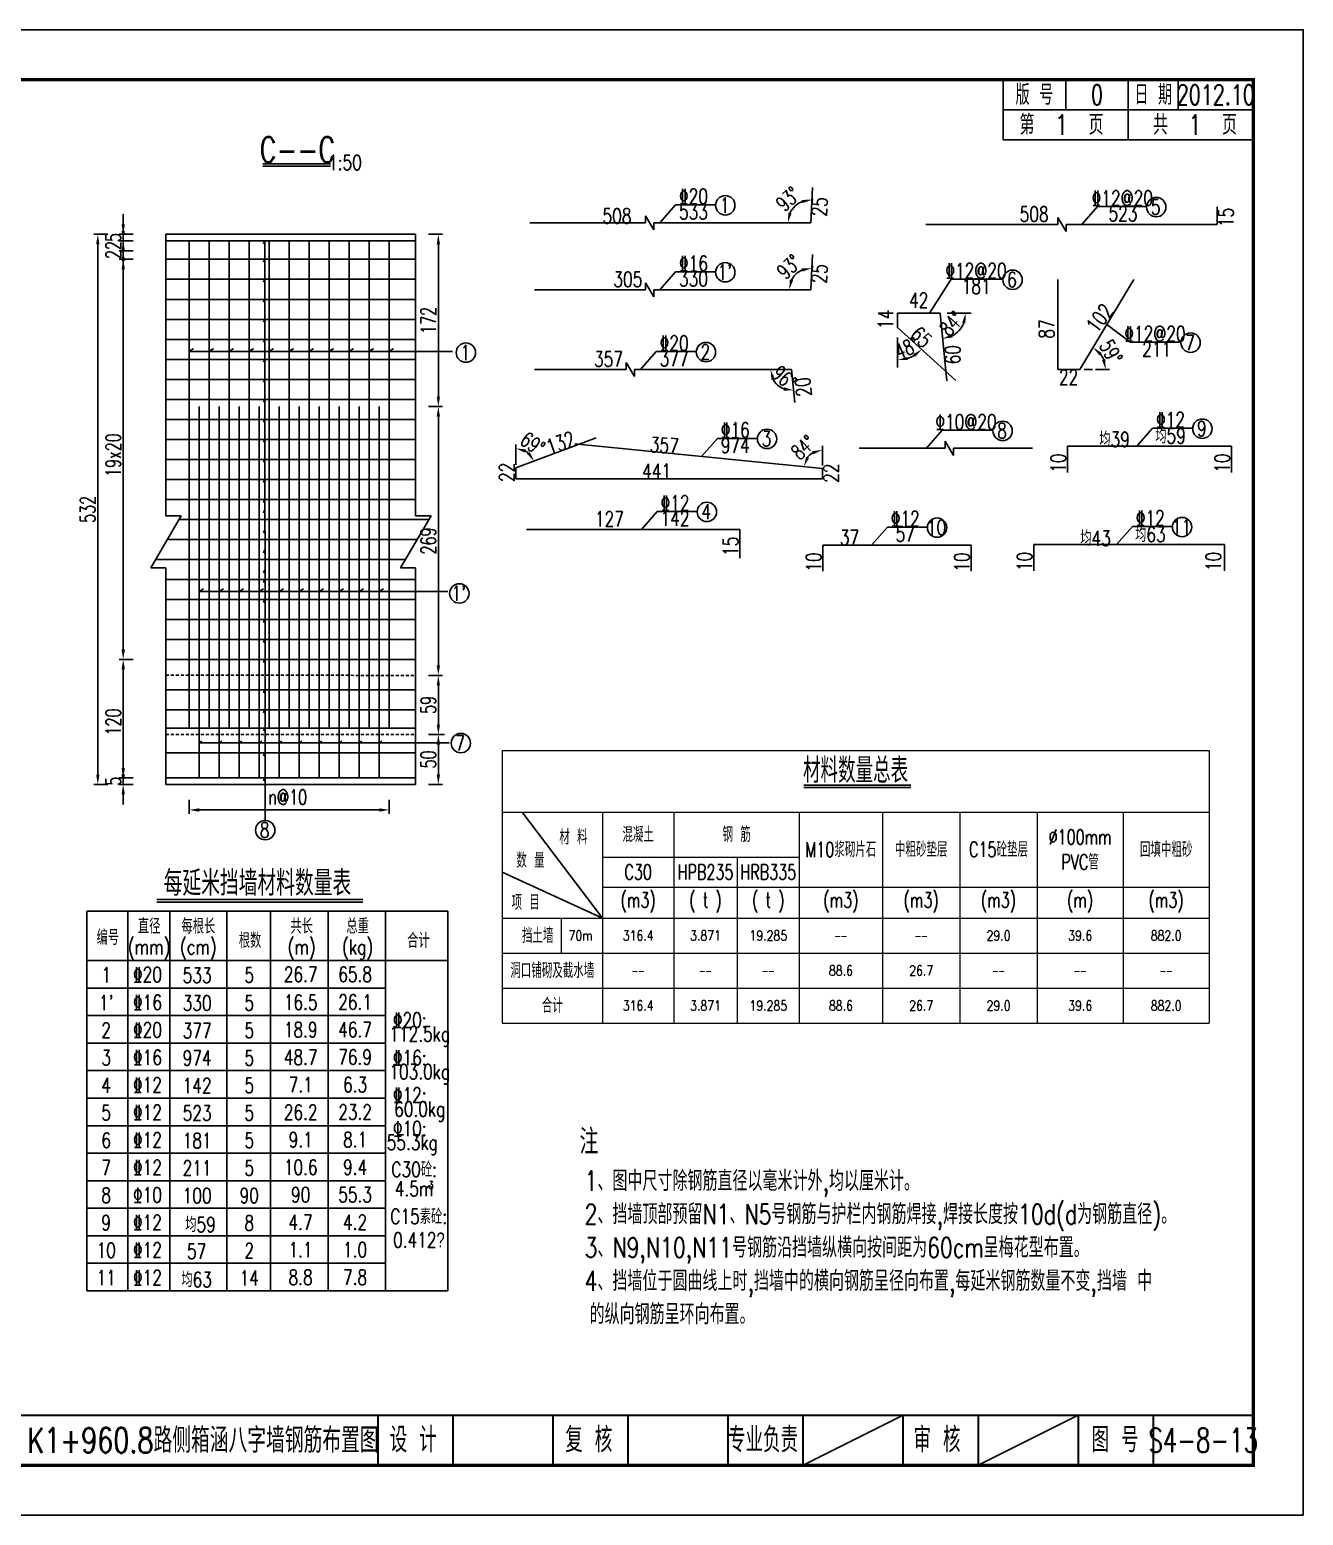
# Model space of a CAD drawing. Header units: millimetres. Extents: x -475 to 1205, y -1212 to 867.
# Drawn here: x 530.2 to 784.8, y -618.1 to -321.1 of the extents above; entities that cross this region are included whole.
import ezdxf
from ezdxf.enums import TextEntityAlignment as Align

# ---------------------------------------------------------------- set-up
doc = ezdxf.new("R2010")
doc.units = ezdxf.units.MM
doc.header["$LTSCALE"] = 0.25
doc.header["$PDMODE"] = 32
doc.header["$PDSIZE"] = 0.5
doc.linetypes.add('DASHED', pattern=[4, 2.5, -1.5])
for name, color, linetype in [('0_yellow', 2, 'Continuous'), ('lk', 7, 'Continuous'), ('图框', 7, 'Continuous'), ('文字', 7, 'Continuous'), ('标注', 4, 'Continuous'), ('次轮廓线', 7, 'Continuous'), ('结构', 7, 'Continuous'), ('表格', 7, 'Continuous'), ('钢筋', 6, 'Continuous')]:
    doc.layers.add(name, color=color, linetype=linetype)
doc.styles.get("Standard").update_dxf_attribs({"font": 'simplex1.shx', "width": 0.7, "bigfont": 'hztxt.shx'})
doc.styles.add('text', font='romans__.shx', dxfattribs={"width": 0.8, "bigfont": 'hztxt.shx'})
doc.styles.add('XGhz', font='simplex1.shx', dxfattribs={"width": 0.8, "bigfont": 'hztxt.shx'})
doc.styles.add('数字', font='simplex1.shx', dxfattribs={"width": 0.8, "bigfont": 'hztxt.shx'})
doc.styles.add('汉字', font='simplex1.shx', dxfattribs={"width": 0.8, "bigfont": 'hztxt.shx'})
doc.styles.add('钢筋', font='simplex1.shx', dxfattribs={"width": 0.8, "height": 2.2, "bigfont": 'hztxt.shx'})
doc.dimstyles.new('STANDARD-50', dxfattribs={"dimscale": 0, "dimtxt": 3, "dimasz": 2, "dimexe": 0.8, "dimexo": 1, "dimgap": 0.5, "dimtad": 1, "dimdec": 0, "dimlfac": 5, "dimzin": 9, "dimdsep": 46, "dimtxsty": 'Standard', "dimcen": 0.5, "dimclrd": 256, "dimclre": 256, "dimclrt": 7, "dimadec": 0, "dimazin": 2, "dimtfac": 1, "dimtdec": 0, "dimtix": 1, "dimtmove": 2, "dimatfit": 3, "dimfxl": 0, "dimtolj": 1, "dimtzin": 0, "dimlwd": -1, "dimlwe": -1, "dimarcsym": 0})

# ---------------------------------------------------------------- blocks, each defined once
blk = doc.blocks.new('*D544')
at = {"layer": 'Defpoints', "color": 0}
for p in [(562.08, -473.23), (602.08, -473.23), (602.08, -477.07)]:
    blk.add_point(p, dxfattribs=at)
at = {"layer": '文字'}
for p, q in [((562.08, -475.07), (562.08, -477.87)), ((602.08, -475.07), (602.08, -477.87)), ((564.08, -477.07), (600.08, -477.07))]:
    blk.add_line(p, q, dxfattribs=at)
for points in [[(564.08, -476.74), (564.08, -477.41), (562.08, -477.07)], [(600.08, -476.74), (600.08, -477.41), (602.08, -477.07)]]:
    blk.add_solid(points, dxfattribs=at)
at = {"layer": '文字', "color": 7, "insert": (581.79, -474.51), "char_height": 3, "attachment_point": 5}
blk.add_mtext('\\A1;n@10', dxfattribs=at)
blk = doc.blocks.new('*D545')
at = {"layer": 'Defpoints', "color": 0}
for p in [(543.81, -361.99), (550.13, -361.99), (550.13, -471.99)]:
    blk.add_point(p, dxfattribs=at)
at = {"layer": '标注'}
for p, q in [((545.81, -361.99), (543.01, -361.99)), ((543.81, -469.99), (543.81, -363.99)), ((545.81, -471.99), (543.01, -471.99))]:
    blk.add_line(p, q, dxfattribs=at)
for points in [[(543.48, -363.99), (544.14, -363.99), (543.81, -361.99)], [(543.48, -469.99), (544.14, -469.99), (543.81, -471.99)]]:
    blk.add_solid(points, dxfattribs=at)
at = {"layer": '标注', "color": 7, "insert": (541.81, -416.99), "char_height": 3, "attachment_point": 5, "rotation": 90}
blk.add_mtext('\\A1;532', dxfattribs=at)
blk = doc.blocks.new('*D551')
at = {"layer": 'Defpoints', "color": 0}
for p in [(750.96, -371.02), (735.73, -389.02), (740.16, -389.02), (740.16, -389.02), (745.01, -387.28)]:
    blk.add_point(p, dxfattribs=at)
at = {"layer": '文字'}
blk.add_line((743.32, -389.02), (746.12, -389.02), dxfattribs=at)
blk.add_arc((740.16, -389.02), 5.15, 22.3847, 36.6516, dxfattribs=at)
for points in [[(744.07, -386.19), (744.52, -385.7), (742.81, -384.6)], [(745.25, -386.99), (744.6, -387.12), (745.32, -389.02)]]:
    blk.add_solid(points, dxfattribs=at)
at = {"layer": '文字', "color": 7, "insert": (746.39, -385.49), "char_height": 3, "attachment_point": 5, "rotation": 299.5181}
blk.add_mtext('\\A1;59°', dxfattribs=at)
blk = doc.blocks.new('*D552')
at = {"layer": 'Defpoints', "color": 0}
for p in [(686.72, -366.04), (684.33, -369.26), (631.13, -373.07), (676.01, -373.07), (686.37, -373.07)]:
    blk.add_point(p, dxfattribs=at)
at = {"layer": '文字'}
blk.add_line((680.05, -373.07), (682.85, -373.07), dxfattribs=at)
blk.add_arc((686.37, -373.07), 4.32, 113.8742, 153.2599, dxfattribs=at)
for points in [[(682.83, -371.21), (682.18, -371.05), (682.05, -373.07)], [(684.56, -368.79), (684.68, -369.45), (686.59, -368.75)]]:
    blk.add_solid(points, dxfattribs=at)
at = {"layer": '文字', "color": 7, "insert": (682.01, -368.49), "char_height": 3, "attachment_point": 5, "rotation": 43.567}
blk.add_mtext('\\A1;93°', dxfattribs=at)
blk = doc.blocks.new('*D553')
at = {"layer": 'Defpoints', "color": 0}
for p in [(686.72, -352.66), (684.2, -355.63), (630.17, -359.69), (676.76, -359.69), (686.37, -359.69)]:
    blk.add_point(p, dxfattribs=at)
at = {"layer": '文字'}
blk.add_line((679.77, -359.69), (682.57, -359.69), dxfattribs=at)
blk.add_arc((686.37, -359.69), 4.6, 112.2579, 154.8762, dxfattribs=at)
for points in [[(684.57, -355.1), (684.68, -355.76), (686.6, -355.09)], [(682.53, -357.81), (681.88, -357.66), (681.77, -359.69)]]:
    blk.add_solid(points, dxfattribs=at)
at = {"layer": '文字', "color": 7, "insert": (681.82, -354.91), "char_height": 3, "attachment_point": 5, "rotation": 43.567}
blk.add_mtext('\\A1;93°', dxfattribs=at)
blk = doc.blocks.new('*D554')
at = {"layer": 'Defpoints', "color": 0}
for p in [(639.18, -403.85), (686.94, -405.54), (688.68, -408.8), (688.68, -408.8), (688.68, -410.85)]:
    blk.add_point(p, dxfattribs=at)
at = {"layer": '文字'}
blk.add_line((688.68, -407.1), (688.68, -404.3), dxfattribs=at)
blk.add_arc((688.68, -408.8), 3.69, 121.4088, 142.8806, dxfattribs=at)
for points in [[(686.04, -406.69), (685.42, -406.45), (685, -408.43)], [(686.66, -405.33), (686.84, -405.97), (688.68, -405.1)]]:
    blk.add_solid(points, dxfattribs=at)
at = {"layer": '文字', "color": 7, "insert": (684.86, -404.58), "char_height": 3, "attachment_point": 5, "rotation": 42.1447}
blk.add_mtext('\\A1;84°', dxfattribs=at)
blk = doc.blocks.new('*D555')
at = {"layer": 'Defpoints', "color": 0}
for p in [(624.07, -389.03), (682.5, -389.03), (688.73, -389.03), (678.97, -391.24), (683.2, -395.64)]:
    blk.add_point(p, dxfattribs=at)
at = {"layer": '文字'}
blk.add_arc((682.5, -389.03), 4.17, 207.753, 248.247, dxfattribs=at)
for points in [[(678.49, -391.06), (679.14, -390.9), (678.33, -389.03)], [(681, -392.58), (680.91, -393.24), (682.94, -393.18)]]:
    blk.add_solid(points, dxfattribs=at)
at = {"layer": '文字', "color": 7, "insert": (681.05, -390.65), "char_height": 3, "attachment_point": 5, "rotation": 318}
blk.add_mtext('\\A1;96°', dxfattribs=at)
blk = doc.blocks.new('*D556')
at = {"layer": 'Defpoints', "color": 0}
for p in [(643.42, -402.69), (630.21, -406), (627.4, -408.69), (627.4, -408.69), (627.4, -410.85)]:
    blk.add_point(p, dxfattribs=at)
at = {"layer": '文字'}
blk.add_line((627.4, -406.8), (627.4, -404), dxfattribs=at)
blk.add_arc((627.4, -408.69), 3.89, 50.3034, 60.2428, dxfattribs=at)
for points in [[(629.24, -405.63), (629.41, -404.99), (627.4, -404.8)], [(630.15, -405.5), (629.61, -405.89), (631.04, -407.33)]]:
    blk.add_solid(points, dxfattribs=at)
at = {"layer": '文字', "color": 7, "insert": (630.75, -403.85), "char_height": 3, "attachment_point": 5, "rotation": 325.2731}
blk.add_mtext('\\A1;69°', dxfattribs=at)
blk = doc.blocks.new('*D501')
at = {"layer": 'Defpoints', "color": 0}
for p in [(557.4, -365.3), (548.89, -446.99), (556.93, -446.99)]:
    blk.add_point(p, dxfattribs=at)
at = {"layer": '标注'}
for p, q in [((550.89, -365.3), (548.09, -365.3)), ((548.89, -367.3), (548.89, -444.99)), ((550.89, -446.99), (548.09, -446.99))]:
    blk.add_line(p, q, dxfattribs=at)
for points in [[(548.56, -367.3), (549.23, -367.3), (548.89, -365.3)], [(548.56, -444.99), (549.23, -444.99), (548.89, -446.99)]]:
    blk.add_solid(points, dxfattribs=at)
at = {"layer": '标注', "color": 7, "insert": (546.89, -406.14), "char_height": 3, "attachment_point": 5, "rotation": 90}
blk.add_mtext('\\A1;19x20', dxfattribs=at)
blk = doc.blocks.new('*D502')
at = {"layer": 'Defpoints', "color": 0}
for p in [(548.89, -446.99), (552.77, -446.99), (557.77, -471.98)]:
    blk.add_point(p, dxfattribs=at)
at = {"layer": '标注'}
for p, q in [((550.89, -446.99), (548.09, -446.99)), ((548.89, -469.98), (548.89, -448.99)), ((550.89, -471.98), (548.09, -471.98))]:
    blk.add_line(p, q, dxfattribs=at)
for points in [[(548.56, -448.99), (549.23, -448.99), (548.89, -446.99)], [(548.56, -469.98), (549.23, -469.98), (548.89, -471.98)]]:
    blk.add_solid(points, dxfattribs=at)
at = {"layer": '标注', "color": 7, "insert": (546.89, -459.49), "char_height": 3, "attachment_point": 5, "rotation": 90}
blk.add_mtext('\\A1;120', dxfattribs=at)
blk = doc.blocks.new('*D503')
at = {"layer": 'Defpoints', "color": 0}
for p in [(548.89, -470.68), (557.77, -470.68), (557.77, -471.98)]:
    blk.add_point(p, dxfattribs=at)
at = {"layer": '标注'}
for p, q in [((548.89, -468.68), (548.89, -466.68)), ((550.89, -470.68), (548.09, -470.68)), ((550.89, -471.98), (548.09, -471.98)), ((548.89, -471.98), (548.89, -470.68)), ((548.89, -473.98), (548.89, -475.98))]:
    blk.add_line(p, q, dxfattribs=at)
for points in [[(548.56, -468.68), (549.23, -468.68), (548.89, -470.68)], [(548.56, -473.98), (549.23, -473.98), (548.89, -471.98)]]:
    blk.add_solid(points, dxfattribs=at)
at = {"layer": '标注', "color": 7, "insert": (546.89, -471.33), "char_height": 3, "attachment_point": 5, "rotation": 90}
blk.add_mtext('\\A1;5', dxfattribs=at)
blk = doc.blocks.new('*D547')
at = {"layer": 'Defpoints', "color": 0}
for p in [(712.2, -377.76), (713.64, -377.76), (718.4, -377.76), (715.06, -382.03), (713.55, -391.27)]:
    blk.add_point(p, dxfattribs=at)
at = {"layer": '文字'}
blk.add_arc((712.2, -377.76), 5.14, 298.1495, 337.5611, dxfattribs=at)
for points in [[(716.63, -379.65), (717.28, -379.78), (717.34, -377.76)], [(714.72, -382.61), (714.53, -381.97), (712.71, -382.87)]]:
    blk.add_solid(points, dxfattribs=at)
at = {"layer": '文字', "color": 7, "insert": (714.53, -379.86), "char_height": 3, "attachment_point": 5, "rotation": 47.8553}
blk.add_mtext('\\A1;84°', dxfattribs=at)
blk = doc.blocks.new('*D548')
at = {"layer": 'Defpoints', "color": 0}
for p in [(703.73, -380.6), (703.73, -382.59), (703.73, -388.61), (705.52, -386.88), (715.37, -391.2)]:
    blk.add_point(p, dxfattribs=at)
at = {"layer": '文字'}
blk.add_arc((703.73, -380.6), 6.53, 287.6236, 300.0528, dxfattribs=at)
for points in [[(706.79, -385.99), (707.21, -386.51), (708.56, -385)], [(705.76, -387.15), (705.66, -386.49), (703.73, -387.13)]]:
    blk.add_solid(points, dxfattribs=at)
at = {"layer": '文字', "color": 7, "insert": (705.56, -384.74), "char_height": 3, "attachment_point": 5, "rotation": 23.8382}
blk.add_mtext('\\A1;48°', dxfattribs=at)
blk = doc.blocks.new('*D508')
at = {"layer": 'Defpoints', "color": 0}
for p in [(607.33, -396.44), (611.9, -396.44), (607.33, -450.17)]:
    blk.add_point(p, dxfattribs=at)
at = {"layer": '标注'}
for p, q in [((609.9, -396.44), (612.7, -396.44)), ((611.9, -448.17), (611.9, -398.44)), ((609.9, -450.17), (612.7, -450.17))]:
    blk.add_line(p, q, dxfattribs=at)
for points in [[(611.57, -398.44), (612.23, -398.44), (611.9, -396.44)], [(611.57, -448.17), (612.23, -448.17), (611.9, -450.17)]]:
    blk.add_solid(points, dxfattribs=at)
at = {"layer": '标注', "color": 7, "insert": (609.9, -423.3), "char_height": 3, "attachment_point": 5, "rotation": 90}
blk.add_mtext('\\A1;269', dxfattribs=at)
blk = doc.blocks.new('*D549')
at = {"layer": 'Defpoints', "color": 0}
for p in [(607.33, -361.99), (611.9, -361.99), (607.33, -396.44)]:
    blk.add_point(p, dxfattribs=at)
at = {"layer": '标注'}
for p, q in [((609.9, -361.99), (612.7, -361.99)), ((611.9, -394.44), (611.9, -363.99)), ((609.9, -396.44), (612.7, -396.44))]:
    blk.add_line(p, q, dxfattribs=at)
for points in [[(611.57, -363.99), (612.23, -363.99), (611.9, -361.99)], [(611.57, -394.44), (612.23, -394.44), (611.9, -396.44)]]:
    blk.add_solid(points, dxfattribs=at)
at = {"layer": '标注', "color": 7, "insert": (609.9, -379.21), "char_height": 3, "attachment_point": 5, "rotation": 90}
blk.add_mtext('\\A1;172', dxfattribs=at)
blk = doc.blocks.new('*D509')
at = {"layer": 'Defpoints', "color": 0}
for p in [(607.33, -450.17), (611.9, -461.99), (614.13, -461.99)]:
    blk.add_point(p, dxfattribs=at)
at = {"layer": '标注'}
for p, q in [((609.9, -450.17), (612.7, -450.17)), ((611.9, -452.17), (611.9, -459.99)), ((613.13, -461.99), (611.1, -461.99))]:
    blk.add_line(p, q, dxfattribs=at)
for points in [[(611.57, -452.17), (612.23, -452.17), (611.9, -450.17)], [(611.57, -459.99), (612.23, -459.99), (611.9, -461.99)]]:
    blk.add_solid(points, dxfattribs=at)
at = {"layer": '标注', "color": 7, "insert": (609.9, -456.08), "char_height": 3, "attachment_point": 5, "rotation": 90}
blk.add_mtext('\\A1;59', dxfattribs=at)
blk = doc.blocks.new('*D510')
at = {"layer": 'Defpoints', "color": 0}
for p in [(607.33, -461.99), (607.33, -471.99), (611.9, -471.99)]:
    blk.add_point(p, dxfattribs=at)
at = {"layer": '标注'}
for p, q in [((609.9, -461.99), (612.7, -461.99)), ((611.9, -463.99), (611.9, -469.99)), ((609.9, -471.99), (612.7, -471.99))]:
    blk.add_line(p, q, dxfattribs=at)
for points in [[(611.57, -463.99), (612.23, -463.99), (611.9, -461.99)], [(611.57, -469.99), (612.23, -469.99), (611.9, -471.99)]]:
    blk.add_solid(points, dxfattribs=at)
at = {"layer": '标注', "color": 7, "insert": (609.9, -466.99), "char_height": 3, "attachment_point": 5, "rotation": 90}
blk.add_mtext('\\A1;50', dxfattribs=at)
blk = doc.blocks.new('*T500')
at = {"layer": 'Defpoints', "color": 8, "lineweight": 0}
for p, q in [((0, 0), (11.78, 0)), ((0, 0), (0, -12.33)), ((11.78, 0), (20.08, 0)), ((20.08, 0), (34.34, 0)), ((34.34, 0), (47.03, 0)), ((47.03, 0), (59.43, 0)), ((59.43, 0), (76.08, 0)), ((76.08, 0), (91.53, 0)), ((91.53, 0), (106.98, 0)), ((106.98, 0), (124.18, 0)), ((124.18, 0), (141.37, 0)), ((141.37, 0), (141.37, -12.33)), ((11.78, -33.53), (11.78, -40.53))]:
    blk.add_line(p, q, dxfattribs=at)
at = {"layer": '表格', "color": 1, "lineweight": 0}
for p, q in [((0, -12.33), (11.78, -12.33)), ((0, -12.33), (0, -21.33)), ((11.78, -12.33), (20.08, -12.33)), ((20.08, -12.33), (34.34, -12.33)), ((34.34, -12.33), (47.03, -12.33)), ((47.03, -12.33), (59.43, -12.33)), ((59.43, -12.33), (76.08, -12.33)), ((76.08, -12.33), (91.53, -12.33)), ((91.53, -12.33), (106.98, -12.33)), ((106.98, -12.33), (124.18, -12.33)), ((124.18, -12.33), (141.37, -12.33)), ((141.37, -12.33), (141.37, -21.33)), ((0, -21.33), (0, -27.33)), ((141.37, -21.33), (141.37, -27.33)), ((0, -27.33), (0, -33.53)), ((141.37, -27.33), (141.37, -33.53)), ((0, -33.53), (0, -40.53)), ((141.37, -33.53), (141.37, -40.53)), ((0, -40.53), (0, -47.53)), ((141.37, -40.53), (141.37, -47.53)), ((0, -47.53), (0, -54.53)), ((141.37, -47.53), (141.37, -54.53)), ((0, -54.53), (11.78, -54.53)), ((11.78, -54.53), (20.08, -54.53)), ((20.08, -54.53), (34.34, -54.53)), ((34.34, -54.53), (47.03, -54.53)), ((47.03, -54.53), (59.43, -54.53)), ((59.43, -54.53), (76.08, -54.53)), ((76.08, -54.53), (91.53, -54.53)), ((91.53, -54.53), (106.98, -54.53)), ((106.98, -54.53), (124.18, -54.53)), ((124.18, -54.53), (141.37, -54.53))]:
    blk.add_line(p, q, dxfattribs=at)
at = {"layer": '表格', "color": 7, "lineweight": 0}
for p, q in [((20.08, -12.33), (20.08, -21.33)), ((34.34, -12.33), (34.34, -21.33)), ((59.43, -12.33), (59.43, -21.33)), ((76.08, -12.33), (76.08, -21.33)), ((91.53, -12.33), (91.53, -21.33)), ((106.98, -12.33), (106.98, -21.33)), ((124.18, -12.33), (124.18, -21.33)), ((20.08, -21.33), (34.34, -21.33)), ((20.08, -21.33), (20.08, -27.33)), ((34.34, -21.33), (47.03, -21.33)), ((34.34, -21.33), (34.34, -27.33)), ((47.03, -21.33), (59.43, -21.33)), ((47.03, -21.33), (47.03, -27.33)), ((59.43, -21.33), (59.43, -27.33)), ((76.08, -21.33), (76.08, -27.33)), ((91.53, -21.33), (91.53, -27.33)), ((106.98, -21.33), (106.98, -27.33)), ((124.18, -21.33), (124.18, -27.33)), ((20.08, -27.33), (34.34, -27.33)), ((20.08, -27.33), (20.08, -33.53)), ((34.34, -27.33), (47.03, -27.33)), ((34.34, -27.33), (34.34, -33.53)), ((47.03, -27.33), (59.43, -27.33)), ((47.03, -27.33), (47.03, -33.53)), ((59.43, -27.33), (76.08, -27.33)), ((59.43, -27.33), (59.43, -33.53)), ((76.08, -27.33), (91.53, -27.33)), ((76.08, -27.33), (76.08, -33.53)), ((91.53, -27.33), (106.98, -27.33)), ((91.53, -27.33), (91.53, -33.53)), ((106.98, -27.33), (124.18, -27.33)), ((106.98, -27.33), (106.98, -33.53)), ((124.18, -27.33), (141.37, -27.33)), ((124.18, -27.33), (124.18, -33.53)), ((0, -33.53), (11.78, -33.53)), ((11.78, -33.53), (20.08, -33.53)), ((20.08, -33.53), (34.34, -33.53)), ((20.08, -33.53), (20.08, -40.53)), ((34.34, -33.53), (47.03, -33.53)), ((34.34, -33.53), (34.34, -40.53)), ((47.03, -33.53), (59.43, -33.53)), ((47.03, -33.53), (47.03, -40.53)), ((59.43, -33.53), (76.08, -33.53)), ((59.43, -33.53), (59.43, -40.53)), ((76.08, -33.53), (91.53, -33.53)), ((76.08, -33.53), (76.08, -40.53)), ((91.53, -33.53), (106.98, -33.53)), ((91.53, -33.53), (91.53, -40.53)), ((106.98, -33.53), (124.18, -33.53)), ((106.98, -33.53), (106.98, -40.53)), ((124.18, -33.53), (141.37, -33.53)), ((124.18, -33.53), (124.18, -40.53)), ((0, -40.53), (11.78, -40.53)), ((11.78, -40.53), (20.08, -40.53)), ((20.08, -40.53), (34.34, -40.53)), ((20.08, -40.53), (20.08, -47.53)), ((34.34, -40.53), (47.03, -40.53)), ((34.34, -40.53), (34.34, -47.53)), ((47.03, -40.53), (59.43, -40.53)), ((47.03, -40.53), (47.03, -47.53)), ((59.43, -40.53), (76.08, -40.53)), ((59.43, -40.53), (59.43, -47.53)), ((76.08, -40.53), (91.53, -40.53)), ((76.08, -40.53), (76.08, -47.53)), ((91.53, -40.53), (106.98, -40.53)), ((91.53, -40.53), (91.53, -47.53)), ((106.98, -40.53), (124.18, -40.53)), ((106.98, -40.53), (106.98, -47.53)), ((124.18, -40.53), (141.37, -40.53)), ((124.18, -40.53), (124.18, -47.53)), ((0, -47.53), (11.78, -47.53)), ((11.78, -47.53), (20.08, -47.53)), ((20.08, -47.53), (34.34, -47.53)), ((20.08, -47.53), (20.08, -54.53)), ((34.34, -47.53), (47.03, -47.53)), ((34.34, -47.53), (34.34, -54.53)), ((47.03, -47.53), (59.43, -47.53)), ((47.03, -47.53), (47.03, -54.53)), ((59.43, -47.53), (76.08, -47.53)), ((59.43, -47.53), (59.43, -54.53)), ((76.08, -47.53), (91.53, -47.53)), ((76.08, -47.53), (76.08, -54.53)), ((91.53, -47.53), (106.98, -47.53)), ((91.53, -47.53), (91.53, -54.53)), ((106.98, -47.53), (124.18, -47.53)), ((106.98, -47.53), (106.98, -54.53)), ((124.18, -47.53), (141.37, -47.53)), ((124.18, -47.53), (124.18, -54.53))]:
    blk.add_line(p, q, dxfattribs=at)
at = {"layer": '表格', "color": 1, "insert": (70.68, -1.5), "char_height": 5, "width": 138.3679, "attachment_point": 2}
blk.add_mtext('材料数量总表', dxfattribs=at)
at = {"layer": '表格', "char_height": 3, "attachment_point": 5}
for s, insert, width in [('混凝土', (27.21, -16.83), 11.2615), ('钢 筋', (46.89, -16.83), 22.0831)]:
    blk.add_mtext(s, dxfattribs=dict(at, insert=insert, width=width))
at = {"layer": '表格', "color": 0, "char_height": 3}
for s, insert, width, attachment_point in [('{\\C256;%%C100mm\\PPVC管}', (115.58, -19.83), 14.1926, 5), ('{\\C256;M10浆砌片石}', (67.75, -19.83), 13.6504, 5), ('{\\C256;中粗砂垫层}', (83.8, -19.83), 12.4525, 5), ('{\\C256;回填中粗砂}', (132.77, -19.83), 14.1926, 5), ('C30', (27.21, -24.33), 11.2615, 5), ('HPB235', (40.68, -24.33), 9.6809, 5), ('HRB335', (53.23, -24.33), 9.4022, 5), ('(m3)', (27.21, -30.43), 11.2615, 5), ('( t )', (40.68, -30.43), 9.6809, 5), ('( t )', (53.23, -30.43), 9.4022, 5), ('(m3)', (67.75, -30.43), 13.6504, 5), ('(m3)', (83.8, -30.43), 12.4525, 5), ('(m3)', (99.26, -30.43), 12.4525, 5), ('(m)', (115.58, -30.43), 14.1926, 5), ('(m3)', (132.77, -30.43), 14.1926, 5), ('挡土墙', (10.28, -37.03), 8.7788, 6), ('洞口铺砌及截水墙', (10.04, -44.03), 17.0828, 5), ('合计', (10.04, -51.03), 17.0828, 5)]:
    blk.add_mtext(s, dxfattribs=dict(at, insert=insert, width=width, attachment_point=attachment_point))
at = {"layer": '表格', "color": 0, "style": 'text'}
for s, insert, char_height, width, attachment_point in [('{\\Fsimplex1,hztxt|c134;\\W0.7;\\C256;C15砼垫层}', (99.26, -19.83), 3, 12.4525, 5), ('70m', (13.28, -37.03), 2, 5.3039, 4), ('316.4', (27.21, -37.03), 2, 11.2615, 5), ('3.871', (40.68, -37.03), 2, 9.6809, 5), ('19.285', (53.23, -37.03), 2, 9.4022, 5), ('——', (67.75, -37.03), 2, 13.6504, 5), ('——', (83.8, -37.03), 2, 12.4525, 5), ('29.0', (99.26, -37.03), 2, 12.4525, 5), ('39.6', (115.58, -37.03), 2, 14.1926, 5), ('882.0', (132.77, -37.03), 2, 14.1926, 5), ('——', (27.21, -44.03), 2, 11.2615, 5), ('——', (40.68, -44.03), 2, 9.6809, 5), ('——', (53.23, -44.03), 2, 9.4022, 5), ('88.6', (67.75, -44.03), 2, 13.6504, 5), ('26.7', (83.8, -44.03), 2, 12.4525, 5), ('——', (99.26, -44.03), 2, 12.4525, 5), ('——', (115.58, -44.03), 2, 14.1926, 5), ('——', (132.77, -44.03), 2, 14.1926, 5), ('316.4', (27.21, -51.03), 2, 11.2615, 5), ('3.871', (40.68, -51.03), 2, 9.6809, 5), ('19.285', (53.23, -51.03), 2, 9.4022, 5), ('88.6', (67.75, -51.03), 2, 13.6504, 5), ('26.7', (83.8, -51.03), 2, 12.4525, 5), ('29.0', (99.26, -51.03), 2, 12.4525, 5), ('39.6', (115.58, -51.03), 2, 14.1926, 5), ('882.0', (132.77, -51.03), 2, 14.1926, 5)]:
    blk.add_mtext(s, dxfattribs=dict(at, insert=insert, char_height=char_height, width=width, attachment_point=attachment_point))
blk = doc.blocks.new('*D546')
at = {"layer": 'Defpoints', "color": 0}
for p in [(548.89, -361.99), (560.49, -361.99), (560.49, -363.3)]:
    blk.add_point(p, dxfattribs=at)
at = {"layer": '标注'}
for p, q in [((548.89, -359.99), (548.89, -357.99)), ((550.89, -361.99), (548.09, -361.99)), ((548.89, -363.3), (548.89, -361.99)), ((550.89, -363.3), (548.09, -363.3)), ((548.89, -365.3), (548.89, -367.3))]:
    blk.add_line(p, q, dxfattribs=at)
for points in [[(548.56, -359.99), (549.23, -359.99), (548.89, -361.99)], [(548.56, -365.3), (549.23, -365.3), (548.89, -363.3)]]:
    blk.add_solid(points, dxfattribs=at)
at = {"layer": '标注', "color": 7, "insert": (546.89, -362.64), "char_height": 3, "attachment_point": 5, "rotation": 90}
blk.add_mtext('\\A1;5', dxfattribs=at)
blk = doc.blocks.new('*D586')
at = {"layer": 'Defpoints', "color": 0}
for p in [(562.08, -363.3), (548.89, -366.99), (562.08, -366.99)]:
    blk.add_point(p, dxfattribs=at)
at = {"layer": '标注'}
for p, q in [((548.89, -361.3), (548.89, -359.3)), ((550.89, -363.3), (548.09, -363.3)), ((548.89, -363.3), (548.89, -366.99)), ((550.89, -366.99), (548.09, -366.99)), ((548.89, -368.99), (548.89, -370.99))]:
    blk.add_line(p, q, dxfattribs=at)
for points in [[(548.56, -361.3), (549.23, -361.3), (548.89, -363.3)], [(548.56, -368.99), (549.23, -368.99), (548.89, -366.99)]]:
    blk.add_solid(points, dxfattribs=at)
at = {"layer": '标注', "color": 7, "insert": (546.89, -365.14), "char_height": 3, "attachment_point": 5, "rotation": 90}
blk.add_mtext('\\A1;22', dxfattribs=at)
blk = doc.blocks.new('series')
at = {"width": 0.75}
for tag, height, p in [('页码', 4, (-35, -19)), ('图名', 5, (-220, -282)), ('图号', 5, (-20, -282))]:
    blk.add_attdef(tag, text='', height=height, dxfattribs=at).set_placement(p, align=Align.MIDDLE_CENTER)
blk = doc.blocks.new('123')
at = {"layer": '图框', "color": 2}
blk.add_lwpolyline([(370.03, 635.68), (370.03, 932.68), (-49.97, 932.68), (-49.97, 635.68)], close=True, dxfattribs=at)

msp = doc.modelspace()

# ---------------------------------------------------------------- linework, layer by layer
for points, const_width in [([(774.834, -331.085), (394.834, -331.085), (394.834, -608.085), (774.834, -608.085), (774.834, -331.085)], 0.7), ([(394.834, -598.085), (774.834, -598.085)], 0.4), ([(669.834, -608.085), (669.834, -598.085)], 0.4), ([(684.834, -608.085), (684.834, -598.085)], 0.4), ([(704.834, -608.085), (704.834, -598.085)], 0.4), ([(719.834, -608.085), (719.834, -598.085)], 0.4), ([(739.834, -608.085), (739.834, -598.085)], 0.4), ([(754.834, -608.085), (754.834, -598.085)], 0.4)]:
    msp.add_lwpolyline(points, dxfattribs=dict(const_width=const_width))
at = {"layer": '0_yellow', "color": 7}
for q in [(628.65, -477.487), (624.643, -489.487)]:
    msp.add_line((644.726, -498.687), q, dxfattribs=at)
at = {"layer": 'lk'}
for p, q in [((557.398, -361.988), (607.335, -361.988)), ((557.398, -361.988), (557.398, -418.277)), ((607.335, -361.988), (607.335, -418.244)), ((557.398, -403.897), (557.398, -418.277)), ((607.335, -403.897), (607.335, -418.244)), ((557.398, -414.297), (557.398, -418.277)), ((560.494, -418.277), (554.386, -428.696)), ((557.398, -418.277), (560.494, -418.277)), ((610.431, -418.244), (604.322, -428.663)), ((607.335, -418.244), (610.431, -418.244)), ((554.386, -428.696), (557.398, -428.696)), ((557.398, -428.696), (557.398, -471.988)), ((604.322, -428.663), (607.335, -428.663)), ((607.335, -428.663), (607.335, -471.988)), ((557.398, -471.988), (607.335, -471.988))]:
    msp.add_line(p, q, dxfattribs=at)
at = {"layer": 'lk', "linetype": 'DASHED'}
for p, q in [((557.398, -450.122), (607.335, -450.172)), ((557.398, -461.988), (607.335, -461.988))]:
    msp.add_line(p, q, dxfattribs=at)
at = {"layer": '图框', "const_width": 0.4}
for points in [[(599.834, -608.085), (599.834, -598.085)], [(614.834, -608.085), (614.834, -598.085)], [(634.834, -608.085), (634.834, -598.085)], [(649.834, -608.085), (649.834, -598.085)], [(669.834, -608.085), (669.834, -598.085)]]:
    msp.add_lwpolyline(points, dxfattribs=at)
at = {"layer": '文字'}
for p, q in [((713.642, -377.756), (718.397, -377.756)), ((703.732, -382.594), (703.732, -388.612)), ((742.664, -389.018), (741.024, -389.018)), ((627.396, -406.193), (627.396, -408.062)), ((688.677, -406.299), (688.677, -408.181)), ((564.077, -463.641), (564.605, -463.316)), ((568.077, -463.641), (568.605, -463.316)), ((572.077, -463.641), (572.605, -463.316)), ((576.077, -463.641), (576.605, -463.316)), ((580.077, -463.641), (580.605, -463.316)), ((584.077, -463.641), (584.605, -463.316)), ((588.077, -463.641), (588.605, -463.316)), ((592.077, -463.641), (592.605, -463.316)), ((596.077, -463.641), (596.605, -463.316)), ((600.077, -463.641), (600.605, -463.316)), ((564.077, -463.641), (614.043, -463.641)), ((541.589, -529.193), (601.364, -529.193))]:
    msp.add_line(p, q, dxfattribs=at)
at = {"layer": '标注'}
for p, q in [((576.814, -348.367), (590.354, -348.367)), ((656.181, -359.687), (659.339, -356.085)), ((659.339, -356.085), (667.202, -356.085)), ((653.338, -358.28), (654.996, -361.094)), ((653.338, -359.687), (653.338, -358.28)), ((735.751, -360.049), (735.751, -358.642)), ((735.751, -358.642), (737.41, -361.456)), ((740.527, -360.049), (743.686, -356.448)), ((743.686, -356.448), (753.372, -356.448)), ((654.996, -361.094), (654.996, -359.687)), ((737.41, -361.456), (737.41, -360.049)), ((577.221, -363.297), (576.914, -363.883)), ((577.221, -363.297), (577.259, -479.176)), ((577.221, -366.988), (576.914, -367.575)), ((577.221, -370.988), (576.914, -371.575)), ((656.181, -373.074), (659.339, -369.473)), ((659.339, -369.473), (667.202, -369.473)), ((710.119, -377.756), (714.441, -370.967)), ((714.441, -370.967), (724.637, -370.967)), ((653.338, -373.074), (653.338, -371.667)), ((653.338, -371.667), (654.996, -374.481)), ((654.996, -374.481), (654.996, -373.074)), ((577.221, -374.988), (576.914, -375.575)), ((577.221, -378.988), (576.914, -379.575)), ((745.564, -380.018), (750.212, -383.543)), ((577.221, -382.988), (576.914, -383.575)), ((562.077, -385.408), (562.938, -384.831)), ((562.077, -385.408), (614.705, -385.408)), ((566.077, -385.408), (566.938, -384.831)), ((570.077, -385.408), (570.938, -384.831)), ((574.077, -385.408), (574.938, -384.831)), ((578.077, -385.408), (578.938, -384.831)), ((582.077, -385.408), (582.938, -384.831)), ((586.077, -385.408), (586.938, -384.831)), ((590.077, -385.408), (590.938, -384.831)), ((594.077, -385.408), (594.938, -384.831)), ((598.077, -385.408), (598.938, -384.831)), ((602.077, -385.408), (602.938, -384.831)), ((652.315, -389.035), (655.473, -385.434)), ((655.473, -385.434), (663.335, -385.434)), ((750.212, -383.543), (760.233, -383.543)), ((577.221, -386.988), (576.914, -387.575)), ((649.471, -389.035), (649.471, -387.628)), ((649.471, -387.628), (651.13, -390.442)), ((651.13, -390.442), (651.13, -389.035)), ((577.221, -390.988), (576.914, -391.575)), ((577.221, -394.988), (576.914, -395.575)), ((577.221, -398.988), (576.914, -399.575)), ((751.56, -404.339), (754.718, -400.738)), ((754.718, -400.738), (762.58, -400.738)), ((577.221, -402.988), (576.914, -403.575)), ((664.531, -406.385), (667.689, -402.783)), ((667.689, -402.783), (675.551, -402.783)), ((709.472, -404.777), (712.631, -401.176)), ((712.631, -401.176), (722.651, -401.176)), ((713.24, -404.777), (713.24, -403.37)), ((713.24, -403.37), (714.899, -406.185)), ((714.899, -406.185), (714.899, -404.777)), ((577.221, -406.988), (576.914, -407.575)), ((577.221, -410.988), (576.914, -411.575)), ((577.221, -414.988), (576.914, -415.575)), ((577.221, -417.083), (576.914, -417.67)), ((652.493, -420.98), (655.652, -417.378)), ((655.652, -417.378), (663.514, -417.378)), ((577.221, -421.083), (576.914, -421.67)), ((698.52, -424.114), (701.679, -420.513)), ((701.679, -420.513), (709.541, -420.513)), ((747.506, -424.001), (750.664, -420.4)), ((750.664, -420.4), (758.527, -420.4)), ((577.221, -425.083), (576.914, -425.67)), ((577.221, -429.083), (576.914, -429.67)), ((564.077, -433.41), (564.938, -432.833)), ((564.077, -433.41), (613.78, -433.41)), ((568.077, -433.41), (568.938, -432.833)), ((572.077, -433.41), (572.938, -432.833)), ((576.077, -433.41), (576.938, -432.833)), ((577.221, -430.988), (576.914, -431.575)), ((580.077, -433.41), (580.938, -432.833)), ((584.077, -433.41), (584.938, -432.833)), ((588.077, -433.41), (588.938, -432.833)), ((592.077, -433.41), (592.938, -432.833)), ((596.077, -433.41), (596.938, -432.833)), ((600.077, -433.41), (600.938, -432.833)), ((577.221, -434.988), (576.914, -435.575)), ((577.221, -438.988), (576.914, -439.575)), ((577.221, -442.988), (576.914, -443.575)), ((577.221, -446.988), (576.914, -447.575)), ((577.221, -453.083), (576.914, -453.67)), ((577.221, -457.083), (576.914, -457.67)), ((577.221, -457.083), (576.914, -457.67)), ((577.221, -460.694), (576.914, -461.281)), ((577.221, -465.637), (576.914, -466.224)), ((577.221, -470.68), (576.914, -471.267)), ((684.995, -472.612), (706.352, -472.612)), ((555.584, -495.505), (596.788, -495.505)), ((549.835, -497.3), (549.835, -573.193)), ((558.205, -497.3), (558.205, -573.193)), ((569.613, -497.3), (569.613, -573.193)), ((578.333, -497.3), (578.333, -573.193)), ((589.848, -497.3), (589.848, -573.193)), ((601.364, -497.3), (601.364, -573.193)), ((541.589, -507.14), (613.796, -507.14)), ((541.589, -512.693), (601.364, -512.693)), ((541.589, -518.193), (601.364, -518.193)), ((541.589, -523.693), (601.364, -523.693)), ((541.589, -534.693), (601.364, -534.693)), ((541.589, -540.193), (601.364, -540.193)), ((541.589, -545.693), (601.364, -545.693)), ((541.589, -551.193), (601.364, -551.193)), ((541.589, -556.693), (601.364, -556.693)), ((541.589, -562.193), (601.364, -562.193)), ((541.589, -567.693), (601.364, -567.693))]:
    msp.add_line(p, q, dxfattribs=at)
for centre in [(669.274, -356.197), (755.445, -356.559), (669.274, -369.584), (726.71, -371.078), (762.306, -383.654), (617.408, -385.647), (665.408, -385.545), (724.723, -401.287), (764.653, -400.849), (677.624, -402.894), (665.587, -417.489), (711.614, -420.624), (760.599, -420.511), (616.095, -433.794), (616.398, -463.717), (577.287, -481.112)]:
    msp.add_circle(centre, 1.936, dxfattribs=at)
at = {"layer": '次轮廓线'}
for p, q in [((724.834, -343.085), (724.834, -331.085)), ((737.334, -337.085), (737.334, -331.085)), ((749.834, -337.085), (749.834, -331.085)), ((759.834, -337.085), (759.834, -331.085)), ((724.834, -337.085), (774.834, -337.085)), ((749.834, -343.085), (749.834, -337.085)), ((724.834, -343.085), (774.834, -343.085))]:
    msp.add_line(p, q, dxfattribs=at)
at = {"layer": '结构'}
for p, q in [((684.834, -608.085), (704.834, -598.085)), ((719.834, -608.085), (739.834, -598.085))]:
    msp.add_line(p, q, dxfattribs=at)
at = {"layer": '钢筋'}
for p, q in [((576.814, -347.867), (590.354, -347.867)), ((686.721, -352.657), (686.37, -359.687)), ((767.598, -360.049), (767.598, -356.524)), ((630.173, -359.687), (653.338, -359.687)), ((654.996, -359.687), (686.37, -359.687)), ((709.393, -360.049), (735.751, -360.049)), ((737.41, -360.049), (767.598, -360.049)), ((557.398, -363.297), (607.335, -363.297)), ((562.077, -363.297), (562.077, -460.694)), ((566.077, -363.297), (566.077, -460.694)), ((570.077, -363.297), (570.077, -460.694)), ((574.077, -363.297), (574.077, -460.694)), ((578.077, -363.297), (578.077, -460.694)), ((582.077, -363.297), (582.077, -460.694)), ((586.077, -363.297), (586.077, -460.694)), ((590.077, -363.297), (590.077, -460.694)), ((594.077, -363.297), (594.077, -460.694)), ((598.077, -363.297), (598.077, -460.694)), ((602.077, -363.297), (602.077, -460.694)), ((557.398, -366.989), (607.335, -366.989)), ((686.721, -366.044), (686.37, -373.074)), ((557.398, -370.989), (607.335, -370.989)), ((735.73, -389.018), (735.73, -371.018)), ((750.964, -371.018), (740.164, -389.018)), ((631.127, -373.074), (653.338, -373.074)), ((654.996, -373.074), (686.37, -373.074)), ((557.398, -374.989), (607.335, -374.989)), ((557.398, -378.989), (607.335, -378.989)), ((703.732, -377.756), (712.202, -377.756)), ((703.732, -377.756), (703.732, -380.602)), ((713.553, -391.265), (712.202, -377.756)), ((557.398, -382.989), (607.335, -382.989)), ((715.369, -391.2), (703.732, -380.602)), ((557.398, -386.988), (607.335, -386.988)), ((631.128, -389.035), (649.471, -389.035)), ((651.13, -389.035), (682.503, -389.035)), ((683.198, -395.643), (682.503, -389.035)), ((735.73, -389.018), (740.164, -389.018)), ((557.398, -390.988), (607.335, -390.988)), ((557.398, -394.988), (607.335, -394.988)), ((564.077, -396.436), (564.077, -470.68)), ((568.077, -396.436), (568.077, -470.68)), ((572.077, -396.436), (572.077, -470.68)), ((576.077, -396.436), (576.077, -470.68)), ((580.077, -396.436), (580.077, -470.68)), ((584.077, -396.436), (584.077, -470.68)), ((588.077, -396.436), (588.077, -470.68)), ((592.077, -396.436), (592.077, -470.68)), ((596.077, -396.436), (596.077, -470.68)), ((600.077, -396.436), (600.077, -470.68)), ((557.398, -398.988), (607.335, -398.988)), ((557.398, -402.988), (607.335, -402.988)), ((627.396, -408.693), (643.421, -402.687)), ((639.179, -403.85), (688.677, -408.799)), ((696.042, -404.777), (713.24, -404.777)), ((714.899, -404.777), (730.699, -404.777)), ((737.682, -404.339), (770.462, -404.339)), ((737.682, -409.58), (737.682, -404.339)), ((770.462, -409.58), (770.462, -404.339)), ((557.398, -406.988), (607.335, -406.988)), ((627.396, -410.847), (627.396, -408.693)), ((688.677, -408.799), (688.677, -410.847)), ((557.398, -410.988), (607.335, -410.988)), ((627.396, -410.847), (647.463, -410.847)), ((688.677, -410.847), (647.012, -410.847)), ((557.398, -414.988), (607.335, -414.988)), ((560.077, -418.988), (609.994, -418.988)), ((629.537, -420.98), (672.172, -420.98)), ((672.172, -426.76), (672.172, -420.98)), ((557.732, -422.988), (607.649, -422.988)), ((688.799, -429.355), (688.799, -424.114)), ((688.799, -424.114), (718.415, -424.114)), ((718.415, -429.355), (718.415, -424.114)), ((730.942, -424.001), (769.095, -424.001)), ((730.942, -429.242), (730.942, -424.001)), ((769.095, -429.242), (769.095, -424.001)), ((555.387, -426.988), (605.304, -426.988)), ((557.398, -430.988), (607.335, -430.988)), ((557.398, -434.988), (607.335, -434.988)), ((557.398, -438.988), (607.335, -438.988)), ((557.398, -442.988), (607.335, -442.988)), ((557.398, -446.988), (607.335, -446.988)), ((557.398, -453.083), (607.335, -453.083)), ((557.398, -457.083), (607.335, -457.083)), ((557.398, -460.709), (607.335, -460.709)), ((557.398, -465.637), (607.335, -465.637)), ((557.398, -470.68), (607.335, -470.68)), ((684.995, -472.112), (706.352, -472.112)), ((555.584, -495.005), (596.788, -495.005)), ((541.589, -497.3), (613.796, -497.3)), ((541.589, -497.3), (541.589, -573.193)), ((613.796, -497.3), (613.796, -573.193)), ((541.589, -573.193), (613.796, -573.193))]:
    msp.add_line(p, q, dxfattribs=at)

# ---------------------------------------------------------------- block references
ref = msp.add_blockref('series', (784.834, -321.085))
ref.add_attrib('页码', '第  1  页    共  1  页', dxfattribs={"height": 4, "width": 0.75}).set_placement((749.834, -340.085), align=Align.MIDDLE_CENTER)
ref.add_attrib('图名', 'K1+960.8路侧箱涵八字墙钢筋布置图', dxfattribs={"height": 5, "width": 0.75}).set_placement((564.834, -603.085), align=Align.MIDDLE_CENTER)
ref.add_attrib('图号', 'S4-8-13', dxfattribs={"height": 4.8, "width": 0.7}).set_placement((764.834, -603.085), align=Align.MIDDLE_CENTER)
msp.add_blockref('*T500', (624.643, -465.154))
at = {"layer": '标注'}
msp.add_blockref('123', (414.809, -1253.766), dxfattribs=at)

# ---------------------------------------------------------------- texts
at = {"width": 0.7}
for s, p in [('材 料', (636.083, -483.974)), ('数 量', (627.5, -488.643)), ('项 目', (626.559, -497.061))]:
    msp.add_text(s, height=3, dxfattribs=at).set_placement(p)
for s, p in [('审 核', (711.598, -602.991)), ('专业负责', (676.824, -602.991)), ('图 号', (747.217, -602.991))]:
    msp.add_text(s, height=5, dxfattribs=at).set_placement(p, align=Align.MIDDLE_CENTER)
at = {"layer": '图框', "width": 0.7}
for s, p in [('设 计', (606.879, -602.991)), ('复 核', (641.974, -602.991))]:
    msp.add_text(s, height=5, dxfattribs=at).set_placement(p, align=Align.MIDDLE_CENTER)
at = {"layer": '文字', "width": 0.7}
for s, p in [('版 号', (731.084, -334.085)), ('0', (743.584, -334.085)), ('日 期', (754.834, -334.085)), ('2012.10', (767.334, -334.085))]:
    msp.add_text(s, height=4, dxfattribs=at).set_placement(p, align=Align.MIDDLE_CENTER)
at = {"layer": '文字', "width": 0.75}
for s, height, style, p in [('C--C', 5, 'XGhz', (583.716, -345.05)), ('1:50', 3, '数字', (593.221, -347.641)), ('%%13220', 3, '钢筋', (662.916, -354.4)), ('%%13212@20', 3, '钢筋', (748.652, -354.762)), ('533', 3, '数字', (662.916, -357.487)), ('1', 3, '数字', (669.161, -356.17)), ('523', 3, '数字', (748.795, -357.85)), ('5', 3, '数字', (755.331, -356.532)), ('508', 3, '数字', (647.627, -358.332)), ('508', 3, '数字', (731.016, -357.961)), ('%%13216', 3, '钢筋', (662.916, -367.787)), ("1'", 3, '数字', (669.161, -369.557)), ('%%13212@20', 3, '钢筋', (719.407, -369.281)), ('305', 3, '数字', (649.787, -370.986)), ('330', 3, '数字', (662.916, -370.874)), ('181', 3, '数字', (719.438, -372.369)), ('6', 3, '数字', (726.596, -371.051)), ('42', 3, '数字', (707.947, -375.167)), ('%%13220', 3, '钢筋', (659.05, -383.748)), ('%%13212@20', 3, '钢筋', (755.179, -381.857)), ('7', 3, '数字', (762.192, -383.627)), ('1', 3, '数字', (617.295, -385.62)), ('357', 3, '数字', (645.921, -386.947)), ('377', 3, '数字', (659.05, -386.835)), ('2', 3, '数字', (665.294, -385.518)), ('211', 3, '数字', (755.516, -384.945)), ('22', 3, '数字', (737.907, -390.553)), ('%%13212', 3, '钢筋', (758.295, -399.052)), ('%%13216', 3, '钢筋', (671.266, -401.098)), ('%%13110@20', 3, '钢筋', (717.406, -399.49)), ('8', 3, '数字', (724.61, -401.26)), ('均59', 3, '数字', (758.295, -402.139)), ('9', 3, '数字', (764.54, -400.822)), ('974', 3, '数字', (671.266, -404.185)), ('3', 3, '数字', (677.51, -402.868)), ('均39', 3, '数字', (747.092, -402.852)), ('441', 3, '数字', (655.539, -409.352)), ('%%13212', 3, '钢筋', (659.228, -415.692)), ('127', 3, '数字', (646.1, -418.891)), ('142', 3, '数字', (659.228, -418.78)), ('4', 3, '数字', (665.473, -417.462)), ('%%13212', 3, '钢筋', (705.255, -418.827)), ('%%13212', 3, '钢筋', (754.241, -418.714)), ('37', 3, '数字', (694.104, -422.607)), ('57', 3, '数字', (705.255, -421.915)), ('10', 3, '数字', (711.5, -420.597)), ('均43', 3, '数字', (743.295, -422.601)), ('均63', 3, '数字', (754.252, -421.841)), ('11', 3, '数字', (760.486, -420.484)), ("1'", 3, '数字', (615.982, -433.767)), ('7', 3, '数字', (616.285, -463.69)), ('8', 3, '数字', (577.173, -481.085)), ('每延米挡墙材料数量表', 5, '汉字', (575.733, -491.456)), ('直径', 3, '数字', (554.088, -500.158)), ('每根长', 3, '数字', (563.915, -500.158)), ('共长', 3, '数字', (584.578, -500.158)), ('总重', 3, '数字', (595.766, -500.158)), ('编号', 3, '数字', (545.839, -502.396)), ('根数', 3, '数字', (574.246, -503.012)), ('合计', 3, '数字', (607.911, -503.019)), ('(mm)', 3, '数字', (554.088, -504.66)), ('(cm)', 3, '数字', (563.915, -504.66)), ('(m)', 3, '数字', (584.578, -504.66)), ('(kg)', 3, '数字', (595.766, -504.66)), ('1', 3, '数字', (545.49, -510.053)), ('%%13220', 3, '钢筋', (553.743, -509.994)), ('533', 3, '数字', (563.672, -510.122)), ('5', 3, '数字', (574.09, -510.102)), ('26.7', 3, '数字', (584.377, -509.957)), ('65.8', 3, '数字', (595.266, -509.936)), ("1'", 3, '数字', (545.49, -515.606)), ('%%13216', 3, '钢筋', (553.743, -515.547)), ('330', 3, '数字', (563.672, -515.675)), ('5', 3, '数字', (574.09, -515.655)), ('16.5', 3, '数字', (584.377, -515.51)), ('26.1', 3, '数字', (595.266, -515.489)), ('2', 3, '数字', (545.49, -521.106)), ('%%13220', 3, '钢筋', (553.743, -521.047)), ('377', 3, '数字', (563.672, -521.175)), ('5', 3, '数字', (574.09, -521.155)), ('18.9', 3, '数字', (584.377, -521.01)), ('46.7', 3, '数字', (595.266, -520.989)), ('%%13220:', 3, '钢筋', (606.193, -519.077)), ('112.5kg', 3, '数字', (608.172, -522.358)), ('3', 3, '数字', (545.49, -526.606)), ('%%13216', 3, '钢筋', (553.743, -526.547)), ('974', 3, '数字', (563.672, -526.675)), ('5', 3, '数字', (574.09, -526.655)), ('48.7', 3, '数字', (584.377, -526.51)), ('76.9', 3, '数字', (595.266, -526.489)), ('%%13216:', 3, '钢筋', (606.193, -526.623)), ('103.0kg', 3, '数字', (608.172, -529.904)), ('4', 3, '数字', (545.49, -532.106)), ('%%13212', 3, '钢筋', (553.743, -532.047)), ('142', 3, '数字', (563.672, -532.175)), ('5', 3, '数字', (574.09, -532.155)), ('7.1', 3, '数字', (584.377, -532.01)), ('6.3', 3, '数字', (595.266, -531.989)), ('%%13212:', 3, '钢筋', (606.193, -534.079)), ('5', 3, '数字', (545.49, -537.606)), ('%%13212', 3, '钢筋', (553.743, -537.547)), ('523', 3, '数字', (563.672, -537.675)), ('5', 3, '数字', (574.09, -537.655)), ('26.2', 3, '数字', (584.377, -537.51)), ('23.2', 3, '数字', (595.266, -537.489)), ('60.0kg', 3, '数字', (608.172, -537.36)), ('%%13110:', 3, '钢筋', (606.193, -540.767)), ('6', 3, '数字', (545.49, -543.106)), ('%%13212', 3, '钢筋', (553.743, -543.047)), ('181', 3, '数字', (563.672, -543.175)), ('5', 3, '数字', (574.09, -543.155)), ('9.1', 3, '数字', (584.377, -543.01)), ('8.1', 3, '数字', (595.266, -542.989)), ('55.3kg', 3, '数字', (606.685, -544.048)), ('7', 3, '数字', (545.49, -548.606)), ('%%13212', 3, '钢筋', (553.743, -548.547)), ('211', 3, '数字', (563.672, -548.675)), ('5', 3, '数字', (574.09, -548.655)), ('10.6', 3, '数字', (584.377, -548.51)), ('9.4', 3, '数字', (595.266, -548.489)), ('C30砼:', 3, '数字', (607.062, -548.791)), ('4.5m', 3, '数字', (607.062, -552.777)), ('3', 1.5, '数字', (610.411, -552.05)), ('8', 3, '数字', (545.49, -554.106)), ('%%13110', 3, '钢筋', (553.743, -554.047)), ('100', 3, '数字', (563.672, -554.175)), ('90', 3, '数字', (574.09, -554.155)), ('90', 3, '数字', (584.377, -554.01)), ('55.3', 3, '数字', (595.266, -553.989)), ('9', 3, '数字', (545.49, -559.606)), ('%%13212', 3, '钢筋', (553.743, -559.547)), (' 均59', 3, '数字', (563.571, -559.803)), ('8', 3, '数字', (574.09, -559.655)), ('4.7', 3, '数字', (584.357, -559.51)), ('4.2', 3, '数字', (595.246, -559.489)), ('10', 3, '数字', (545.49, -565.106)), ('%%13212', 3, '钢筋', (553.743, -565.047)), ('57', 3, '数字', (563.571, -565.303)), ('2', 3, '数字', (574.09, -565.155)), ('1.1', 3, '数字', (584.357, -565.01)), ('1.0', 3, '数字', (595.246, -564.989)), ('11', 3, '数字', (545.49, -570.606)), ('%%13212', 3, '钢筋', (553.743, -570.547)), ('均63', 3, '数字', (563.571, -570.803)), ('14', 3, '数字', (574.09, -570.655)), ('8.8', 3, '数字', (584.357, -570.51)), ('7.8', 3, '数字', (595.246, -570.489))]:
    msp.add_text(s, height=height, dxfattribs=dict(at, style=style)).set_placement(p, align=Align.MIDDLE)
at = {"layer": '文字', "style": '数字', "width": 0.75}
for s, rotation, p in [('25', 85.72795, (688.108, -356.472)), ('15', 90, (769.4, -358.624)), ('25', 85.72795, (688.108, -369.859)), ('102', 52.82739, (744.108, -378.75)), ('14', 90, (701.314, -378.99)), ('87', 90, (733.511, -380.913)), ('65', 315.02447, (708.462, -382.537)), ('60', 90, (714.733, -386.063)), ('20', 96, (684.867, -392.526)), ('132', 20.26782, (636.33, -403.682)), ('357', 356.18964, (657.086, -404.186)), ('10', 90, (735.835, -407.737)), ('10', 90, (768.615, -407.737)), ('22', 90, (625.59, -409.583)), ('22', 90, (690.43, -409.741)), ('15', 90, (670.325, -424.377)), ('10', 90, (686.952, -427.512)), ('10', 90, (716.568, -427.512)), ('10', 90, (729.095, -427.399)), ('10', 90, (766.868, -427.399))]:
    msp.add_text(s, height=3, rotation=rotation, dxfattribs=at).set_placement(p, align=Align.MIDDLE)
for s, p in [('C15素砼:', (607.972, -558.339)), ('0.412%%143', (608.012, -563.046))]:
    msp.add_text(s, height=3, dxfattribs=at).set_placement(p, align=Align.MIDDLE_CENTER)
at = {"layer": '文字', "insert": (640.136, -579.919), "char_height": 4, "width": 115.40144, "attachment_point": 7, "style": '汉字'}
msp.add_mtext('{\\H1.25x;\\W0.75;注\\P\\pi-1,l2;\\H0.8x;1、图中尺寸除钢筋直径以毫米计外,均以厘米计。\\P2、挡墙顶部预留N1、N5号钢筋与护栏内钢筋焊接,焊接长度按10d(d为钢筋直径)。\\P3、N9,N10,N11号钢筋沿挡墙纵横向按间距为60cm呈梅花型布置。\\P4、挡墙位于圆曲线上时,挡墙中的横向钢筋呈径向布置,每延米钢筋数量不变,挡墙 中的纵向钢筋呈环向布置。}', dxfattribs=at)

# ---------------------------------------------------------------- dimensions: what is measured, and where the dimension line sits
at = {"layer": '文字'}
for base, line1, line2, picture, middle in [((684.205, -355.631), ((686.721, -352.657), (686.37, -359.687)), ((630.173, -359.687), (676.756, -359.687)), '*D553', (681.822, -354.906)), ((684.333, -369.259), ((686.721, -366.044), (686.37, -373.074)), ((631.127, -373.074), (676.014, -373.074)), '*D552', (682.011, -368.491)), ((745.015, -387.283), ((735.73, -389.018), (740.164, -389.018)), ((750.964, -371.018), (740.164, -389.018)), '*D551', (746.387, -385.494)), ((715.062, -382.026), ((713.642, -377.756), (718.397, -377.756)), ((713.553, -391.265), (712.202, -377.756)), '*D547', (714.53, -379.862)), ((705.519, -386.881), ((715.369, -391.2), (703.732, -380.602)), ((703.732, -382.594), (703.732, -388.612)), '*D548', (705.562, -384.744)), ((678.967, -391.245), ((683.198, -395.643), (682.503, -389.035)), ((624.071, -389.035), (688.727, -389.035)), '*D555', (681.051, -390.647)), ((630.212, -406.003), ((627.396, -408.693), (643.421, -402.687)), ((627.396, -410.847), (627.396, -408.693)), '*D556', (630.754, -403.849)), ((686.937, -405.54), ((688.677, -408.799), (688.677, -410.847)), ((639.179, -403.85), (688.677, -408.799)), '*D554', (684.856, -404.577))]:
    dim = msp.add_angular_dim_2l(base=base, line1=line1, line2=line2, dimstyle='STANDARD-50', override={"dimscale": 1}, dxfattribs=at)
    dim.commit()
    dim.dimension.update_dxf_attribs({"geometry": picture, "text_midpoint": middle})
dim = msp.add_linear_dim(base=(602.077, -477.072), p1=(562.077, -473.231), p2=(602.077, -473.231), text='n@10', dimstyle='STANDARD-50', override={"dimscale": 1}, dxfattribs=at)
dim.commit()
dim.dimension.update_dxf_attribs({"geometry": '*D544', "text_midpoint": (581.786, -474.506), "dimtype": 160})
at = {"layer": '标注'}
for base, p1, p2, text, picture, middle in [((548.893, -361.988), (560.488, -363.297), (560.488, -361.988), '5', '*D546', (546.893, -362.643)), ((543.809, -361.988), (550.127, -471.988), (550.127, -361.988), '532', '*D545', (541.809, -416.988))]:
    dim = msp.add_linear_dim(base=base, p1=p1, p2=p2, angle=90, text=text, dimstyle='STANDARD-50', override={"dimscale": 1}, dxfattribs=at)
    dim.commit()
    dim.dimension.update_dxf_attribs({"geometry": picture, "text_midpoint": middle})
at = {"layer": '标注', "color": 8}
for base, p1, p2, text, picture, middle in [((548.893, -366.989), (562.077, -363.297), (562.077, -366.989), '22', '*D586', (546.893, -365.143)), ((548.893, -446.988), (557.398, -365.297), (556.927, -446.988), '19x20', '*D501', (546.893, -406.142)), ((548.893, -446.988), (557.766, -471.984), (552.773, -446.988), '120', '*D502', (546.893, -459.486)), ((548.893, -470.676), (557.766, -471.984), (557.766, -470.676), '5', '*D503', (546.893, -471.33))]:
    dim = msp.add_linear_dim(base=base, p1=p1, p2=p2, angle=90, text=text, dimstyle='STANDARD-50', override={"dimscale": 1}, dxfattribs=at)
    dim.commit()
    dim.dimension.update_dxf_attribs({"geometry": picture, "text_midpoint": middle})
at = {"layer": '标注'}
for base, p1, p2, picture, middle in [((611.901, -361.988), (607.335, -396.436), (607.335, -361.988), '*D549', (609.901, -379.212)), ((611.901, -396.436), (607.335, -450.172), (607.335, -396.436), '*D508', (609.901, -423.304)), ((611.901, -461.988), (607.335, -450.172), (614.128, -461.988), '*D509', (609.901, -456.08)), ((611.901, -471.988), (607.335, -461.988), (607.335, -471.988), '*D510', (609.901, -466.988))]:
    dim = msp.add_linear_dim(base=base, p1=p1, p2=p2, angle=90, dimstyle='STANDARD-50', override={"dimscale": 1}, dxfattribs=at)
    dim.commit()
    dim.dimension.update_dxf_attribs({"geometry": picture, "text_midpoint": middle})

doc.saveas('drawing.dxf')
